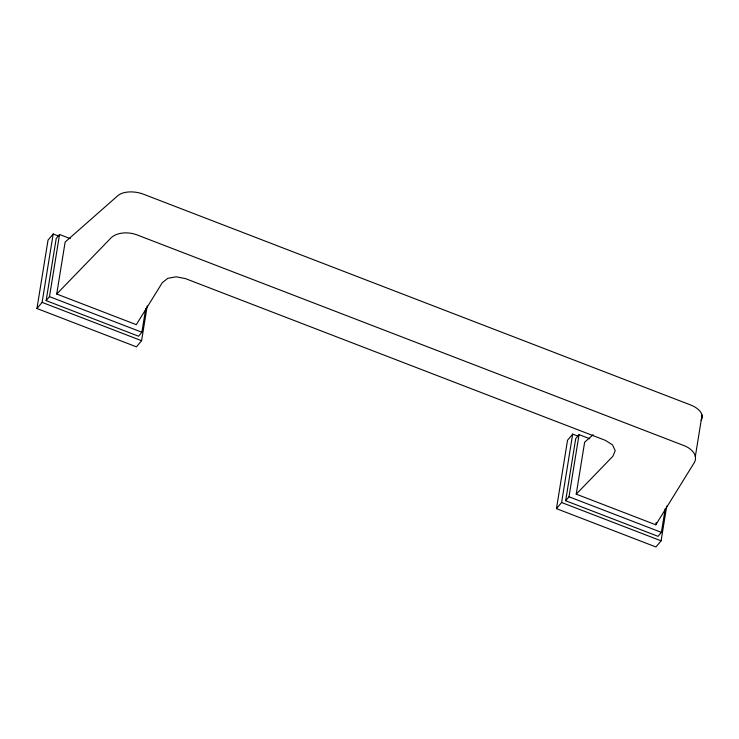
<?xml version="1.0" encoding="UTF-8"?>
<svg xmlns="http://www.w3.org/2000/svg" width="739" height="739" viewBox="0 0 739 739"><rect width="100%" height="100%" fill="white"/><g stroke="black" fill="none" stroke-linecap="round" stroke-linejoin="round"><path stroke-width="1.11" d="M147.209 305.946L141.583 340.707L136.429 346.84L36.95 308.514L48.026 240.12L53.18 233.986L58.529 236.046M36.95 308.514L42.105 302.38L53.18 233.986M145.731 308.514L141.888 332.245L138.553 336.217L46.141 300.616L56.21 238.475L59.545 234.503L70.288 238.642M46.141 300.616L49.485 296.644L59.545 234.503M56.718 294.02L111.007 237.93A20.369 12.932 7.8 0 1 136.844 234.826L684.194 445.682A20.369 12.932 7.8 0 1 694.3 462.623L655.816 524.801L576.226 494.142L612.853 456.296L615.227 450.688L612.502 444.869L605.417 440.389L185.424 278.603L176.233 276.811L167.762 278.317L162.275 282.723L136.299 324.67L56.718 294.02L65.134 242.078L117.852 195.65A20.369 11.205 10.5 0 1 143.421 194.181L690.771 405.037A20.369 11.205 10.5 0 1 701.145 420.343M666.726 506.067L661.091 540.828L655.936 546.962L556.458 508.644L567.534 440.25L572.688 434.116L578.037 436.176M556.458 508.644L561.612 502.511L572.688 434.116M665.239 508.644L661.396 532.366L658.061 536.338L565.658 500.746L575.718 438.606L579.053 434.624L589.805 438.772M565.658 500.746L568.993 496.774L579.053 434.624M576.226 494.142L584.641 442.199L593.112 434.744M655.816 524.801L656.177 522.538M695.334 456.499L702.05 415.032M49.485 296.644L141.888 332.245M568.993 496.774L661.396 532.366M42.105 302.38L141.583 340.707M561.612 502.511L661.091 540.828"/></g></svg>
